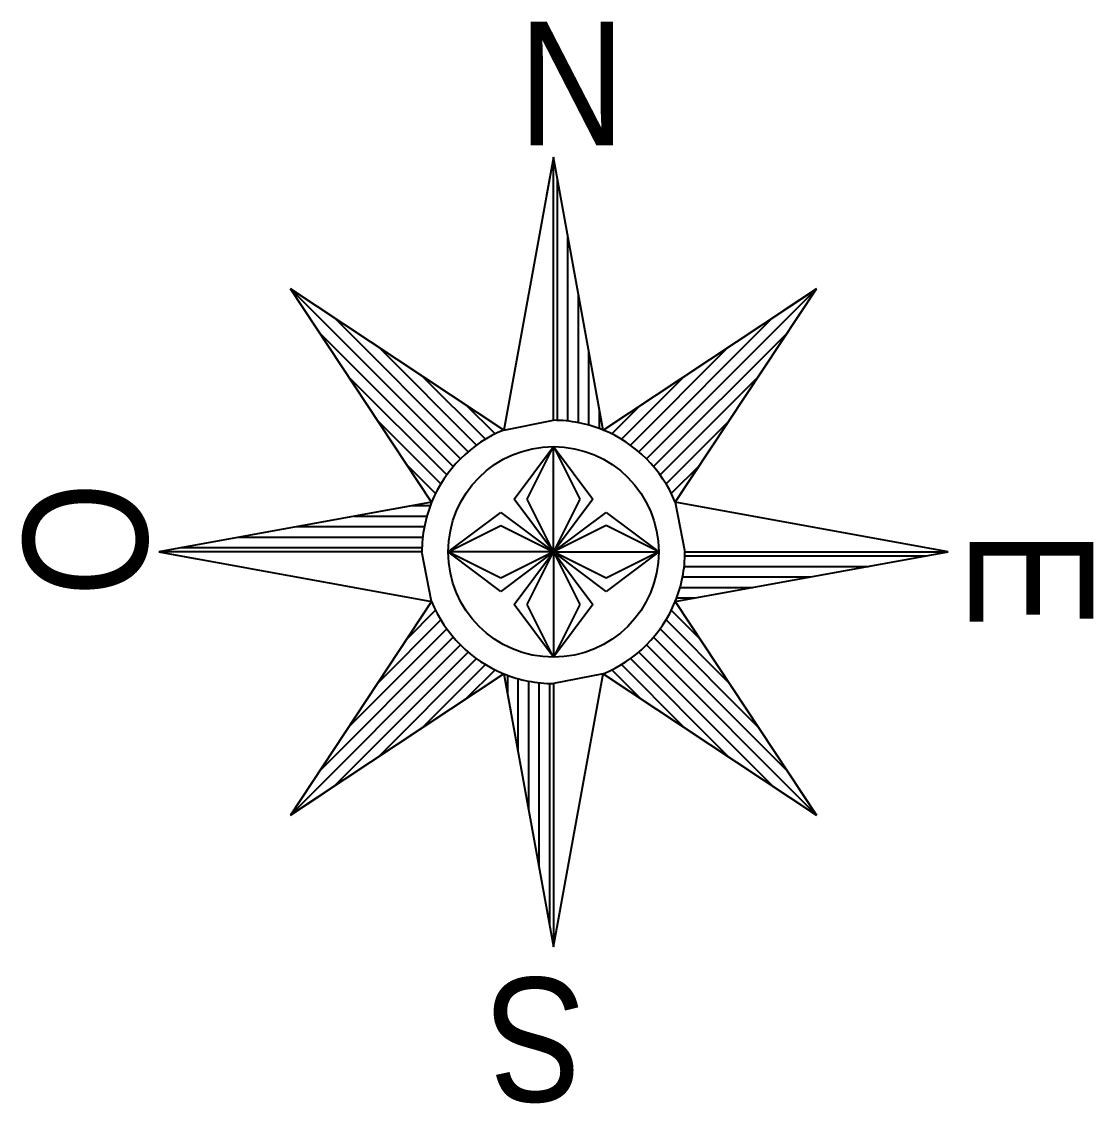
# Model space of a CAD drawing. Header units: millimetres. Extents: x 2334 to 13061, y 1696 to 13341.
# Drawn here: x 2386.659 to 2389.43, y 1704.845 to 1707.64 of the extents above; entities that cross this region are included whole.
import ezdxf

# ---------------------------------------------------------------- set-up
doc = ezdxf.new("R2010")
doc.units = ezdxf.units.MM
doc.linetypes.add('PTS_EXT', pattern=[999999, 0, -999999])
doc.styles.get("Standard").update_dxf_attribs({"font": 'arial.ttf'})

msp = doc.modelspace()

# ---------------------------------------------------------------- linework, layer by layer
at = {"linetype": 'PTS_EXT', "transparency": 33554636}
for p, q in [((2388.0342, 1707.29), (2387.906, 1706.5849)), ((2388.1624, 1706.5849), (2388.0342, 1707.29)), ((2387.3542, 1706.95), (2387.7193, 1706.3982)), ((2387.906, 1706.5849), (2387.3542, 1706.95)), ((2388.7142, 1706.95), (2388.1624, 1706.5849)), ((2388.3491, 1706.3982), (2388.7142, 1706.95)), ((2387.7193, 1706.3982), (2387.0141, 1706.27)), ((2389.0542, 1706.27), (2388.3491, 1706.3982)), ((2387.0141, 1706.27), (2387.7193, 1706.1418)), ((2388.3491, 1706.1418), (2389.0542, 1706.27)), ((2387.7193, 1706.1418), (2387.3542, 1705.5899)), ((2388.7142, 1705.5899), (2388.3491, 1706.1418)), ((2387.3542, 1705.5899), (2387.906, 1705.955)), ((2387.906, 1705.955), (2388.0342, 1705.2499)), ((2388.0342, 1705.2499), (2388.1624, 1705.955)), ((2388.1624, 1705.955), (2388.7142, 1705.5899))]:
    msp.add_line(p, q, dxfattribs=at)
at = {"linetype": 'Continuous', "transparency": 33554636}
for p, q in [((2388.0342, 1707.29), (2387.906, 1706.5849)), ((2388.1624, 1706.5849), (2388.0342, 1707.29)), ((2388.0342, 1706.61), (2388.0342, 1707.29)), ((2388.0342, 1706.61), (2388.0342, 1707.29)), ((2388.0342, 1707.29), (2388.0342, 1707.29)), ((2388.0444, 1706.6098), (2388.0444, 1707.2339)), ((2388.0716, 1706.6079), (2388.0716, 1707.0843)), ((2387.906, 1706.5849), (2387.3542, 1706.95)), ((2387.7193, 1706.3982), (2387.3542, 1706.95)), ((2387.7938, 1706.5104), (2387.3542, 1706.95)), ((2388.0988, 1706.6038), (2388.0988, 1706.9347)), ((2388.1624, 1706.5849), (2388.7142, 1706.95)), ((2388.2746, 1706.5104), (2388.7142, 1706.95)), ((2388.3491, 1706.3982), (2388.7142, 1706.95)), ((2387.8138, 1706.5288), (2387.4678, 1706.8748)), ((2388.2546, 1706.5288), (2388.6005, 1706.8748)), ((2387.7753, 1706.4904), (2387.4294, 1706.8363)), ((2388.2931, 1706.4904), (2388.639, 1706.8363)), ((2387.8353, 1706.5458), (2387.5815, 1706.7995)), ((2388.233, 1706.5458), (2388.4868, 1706.7995)), ((2388.126, 1706.5973), (2388.126, 1706.7851)), ((2387.7584, 1706.4688), (2387.5046, 1706.7226)), ((2387.8585, 1706.561), (2387.6952, 1706.7243)), ((2388.2099, 1706.561), (2388.3731, 1706.7243)), ((2388.31, 1706.4688), (2388.5638, 1706.7226)), ((2387.8833, 1706.5747), (2387.8089, 1706.6491)), ((2388.185, 1706.5747), (2388.2594, 1706.6491)), ((2388.1532, 1706.5885), (2388.1532, 1706.6355)), ((2387.7431, 1706.4456), (2387.5798, 1706.6089)), ((2387.906, 1706.5849), (2388.0342, 1706.61)), ((2388.3253, 1706.4456), (2388.4885, 1706.6089)), ((2387.9322, 1706.406), (2388.0342, 1706.542)), ((2387.9662, 1706.406), (2388.0342, 1706.542)), ((2388.0342, 1706.27), (2388.0342, 1706.542)), ((2388.0342, 1706.542), (2388.1022, 1706.406)), ((2388.0342, 1706.542), (2388.1362, 1706.406)), ((2387.7295, 1706.4208), (2387.6551, 1706.4952)), ((2388.3389, 1706.4208), (2388.4133, 1706.4952)), ((2387.7193, 1706.3982), (2387.0141, 1706.27)), ((2388.0342, 1706.27), (2387.9322, 1706.406)), ((2388.0342, 1706.27), (2387.9662, 1706.406)), ((2388.1022, 1706.406), (2388.0342, 1706.27)), ((2388.1362, 1706.406), (2388.0342, 1706.27)), ((2389.0542, 1706.27), (2388.3491, 1706.3982)), ((2388.3491, 1706.3982), (2388.3742, 1706.27)), ((2387.7157, 1706.389), (2387.6687, 1706.389)), ((2387.7622, 1706.27), (2387.8982, 1706.372)), ((2387.8982, 1706.372), (2388.0342, 1706.27)), ((2388.0342, 1706.27), (2388.1702, 1706.372)), ((2388.1702, 1706.372), (2388.3062, 1706.27)), ((2387.7068, 1706.3618), (2387.5191, 1706.3618)), ((2387.7004, 1706.3346), (2387.3695, 1706.3346)), ((2387.7622, 1706.27), (2387.8982, 1706.338)), ((2387.8982, 1706.338), (2388.0342, 1706.27)), ((2388.1702, 1706.338), (2388.0342, 1706.27)), ((2388.3062, 1706.27), (2388.1702, 1706.338)), ((2387.6962, 1706.3074), (2387.2199, 1706.3074)), ((2387.6942, 1706.27), (2387.0141, 1706.27)), ((2387.0141, 1706.27), (2387.7193, 1706.1418)), ((2387.6942, 1706.27), (2387.0141, 1706.27)), ((2387.0141, 1706.27), (2387.0141, 1706.27)), ((2387.6943, 1706.2802), (2387.0702, 1706.2802)), ((2387.7193, 1706.1418), (2387.6942, 1706.27)), ((2388.0342, 1706.27), (2387.7622, 1706.27)), ((2387.8982, 1706.202), (2387.7622, 1706.27)), ((2387.8982, 1706.168), (2387.7622, 1706.27)), ((2388.0342, 1706.27), (2387.8982, 1706.202)), ((2388.0342, 1706.27), (2387.8982, 1706.168)), ((2387.9322, 1706.134), (2388.0342, 1706.27)), ((2387.9662, 1706.134), (2388.0342, 1706.27)), ((2388.0342, 1706.27), (2388.3062, 1706.27)), ((2388.1702, 1706.202), (2388.0342, 1706.27)), ((2388.0342, 1706.27), (2388.0342, 1706.27)), ((2388.0342, 1706.27), (2388.0342, 1706.27)), ((2388.0342, 1706.27), (2388.0342, 1706.27)), ((2388.0342, 1706.27), (2388.0342, 1705.998)), ((2388.0342, 1706.27), (2388.0342, 1706.27)), ((2388.0342, 1706.27), (2388.1022, 1706.134)), ((2388.0342, 1706.27), (2388.1362, 1706.134)), ((2388.1702, 1706.168), (2388.0342, 1706.27)), ((2388.3062, 1706.27), (2388.1702, 1706.202)), ((2388.3062, 1706.27), (2388.1702, 1706.168)), ((2388.3491, 1706.1418), (2389.0542, 1706.27)), ((2388.374, 1706.2598), (2388.9981, 1706.2598)), ((2388.3742, 1706.27), (2389.0542, 1706.27)), ((2388.3742, 1706.27), (2389.0542, 1706.27)), ((2389.0542, 1706.27), (2389.0542, 1706.27)), ((2388.3721, 1706.2326), (2388.8485, 1706.2326)), ((2388.368, 1706.2054), (2388.6989, 1706.2054)), ((2388.3616, 1706.1782), (2388.5493, 1706.1782)), ((2388.3527, 1706.151), (2388.3997, 1706.151)), ((2387.7193, 1706.1418), (2387.3542, 1705.5899)), ((2387.7295, 1706.1191), (2387.655, 1706.0447)), ((2388.0342, 1705.998), (2387.9322, 1706.134)), ((2388.0342, 1705.998), (2387.9662, 1706.134)), ((2388.1022, 1706.134), (2388.0342, 1705.998)), ((2388.1362, 1706.134), (2388.0342, 1705.998)), ((2388.3389, 1706.1191), (2388.4133, 1706.0447)), ((2388.3491, 1706.1418), (2388.7142, 1705.5899)), ((2387.7431, 1706.0942), (2387.5798, 1705.931)), ((2388.3253, 1706.0942), (2388.4885, 1705.931)), ((2387.7584, 1706.0711), (2387.5046, 1705.8173)), ((2388.31, 1706.0711), (2388.5638, 1705.8173)), ((2387.7753, 1706.0495), (2387.4294, 1705.7036)), ((2388.2931, 1706.0495), (2388.639, 1705.7036)), ((2387.7938, 1706.0295), (2387.3542, 1705.5899)), ((2387.8138, 1706.0111), (2387.4678, 1705.6652)), ((2388.2546, 1706.0111), (2388.6005, 1705.6652)), ((2388.2746, 1706.0295), (2388.7142, 1705.5899)), ((2387.8353, 1705.9942), (2387.5815, 1705.7404)), ((2387.8585, 1705.9788), (2387.6952, 1705.8156)), ((2388.2099, 1705.9788), (2388.3731, 1705.8156)), ((2388.233, 1705.9942), (2388.4868, 1705.7404)), ((2387.906, 1705.955), (2387.3542, 1705.5899)), ((2387.8833, 1705.9652), (2387.8089, 1705.8908)), ((2387.906, 1705.955), (2388.0342, 1705.2499)), ((2387.9152, 1705.9514), (2387.9152, 1705.9044)), ((2388.0342, 1705.2499), (2388.1624, 1705.955)), ((2388.1624, 1705.955), (2388.0342, 1705.9299)), ((2388.1624, 1705.955), (2388.7142, 1705.5899)), ((2388.185, 1705.9652), (2388.2595, 1705.8908)), ((2387.9424, 1705.9426), (2387.9424, 1705.7548)), ((2387.9696, 1705.9361), (2387.9696, 1705.6052)), ((2387.9968, 1705.932), (2387.9968, 1705.4556)), ((2388.024, 1705.9301), (2388.024, 1705.306)), ((2388.0342, 1705.9299), (2388.0342, 1705.2499)), ((2388.0342, 1705.9299), (2388.0342, 1705.2499)), ((2388.0342, 1705.2499), (2388.0342, 1705.2499))]:
    msp.add_line(p, q, dxfattribs=at)
msp.add_circle((2388.0342, 1706.27), 0.272, dxfattribs=at)
for start, end in [(67.8485, 90), (112.151, 157.849), (22.1515, 67.8486), (157.849, 180), (337.849, 0), (202.151, 247.849), (292.151, 337.849), (247.849, 270)]:
    msp.add_arc((2388.0342, 1706.27), 0.34, start, end, dxfattribs=at)

# ---------------------------------------------------------------- texts
at = {"linetype": 'Continuous', "transparency": 33554636, "width": 0.85}
for s, rotation, p in [('N', 0, (2387.9445, 1707.32)), ('O', 90, (2386.9841, 1706.1545)), ('E', 270, (2389.1099, 1706.3266)), ('S', 180, (2388.1156, 1705.17))]:
    msp.add_text(s, height=0.32, rotation=rotation, dxfattribs=at).set_placement(p)

doc.saveas('drawing.dxf')
